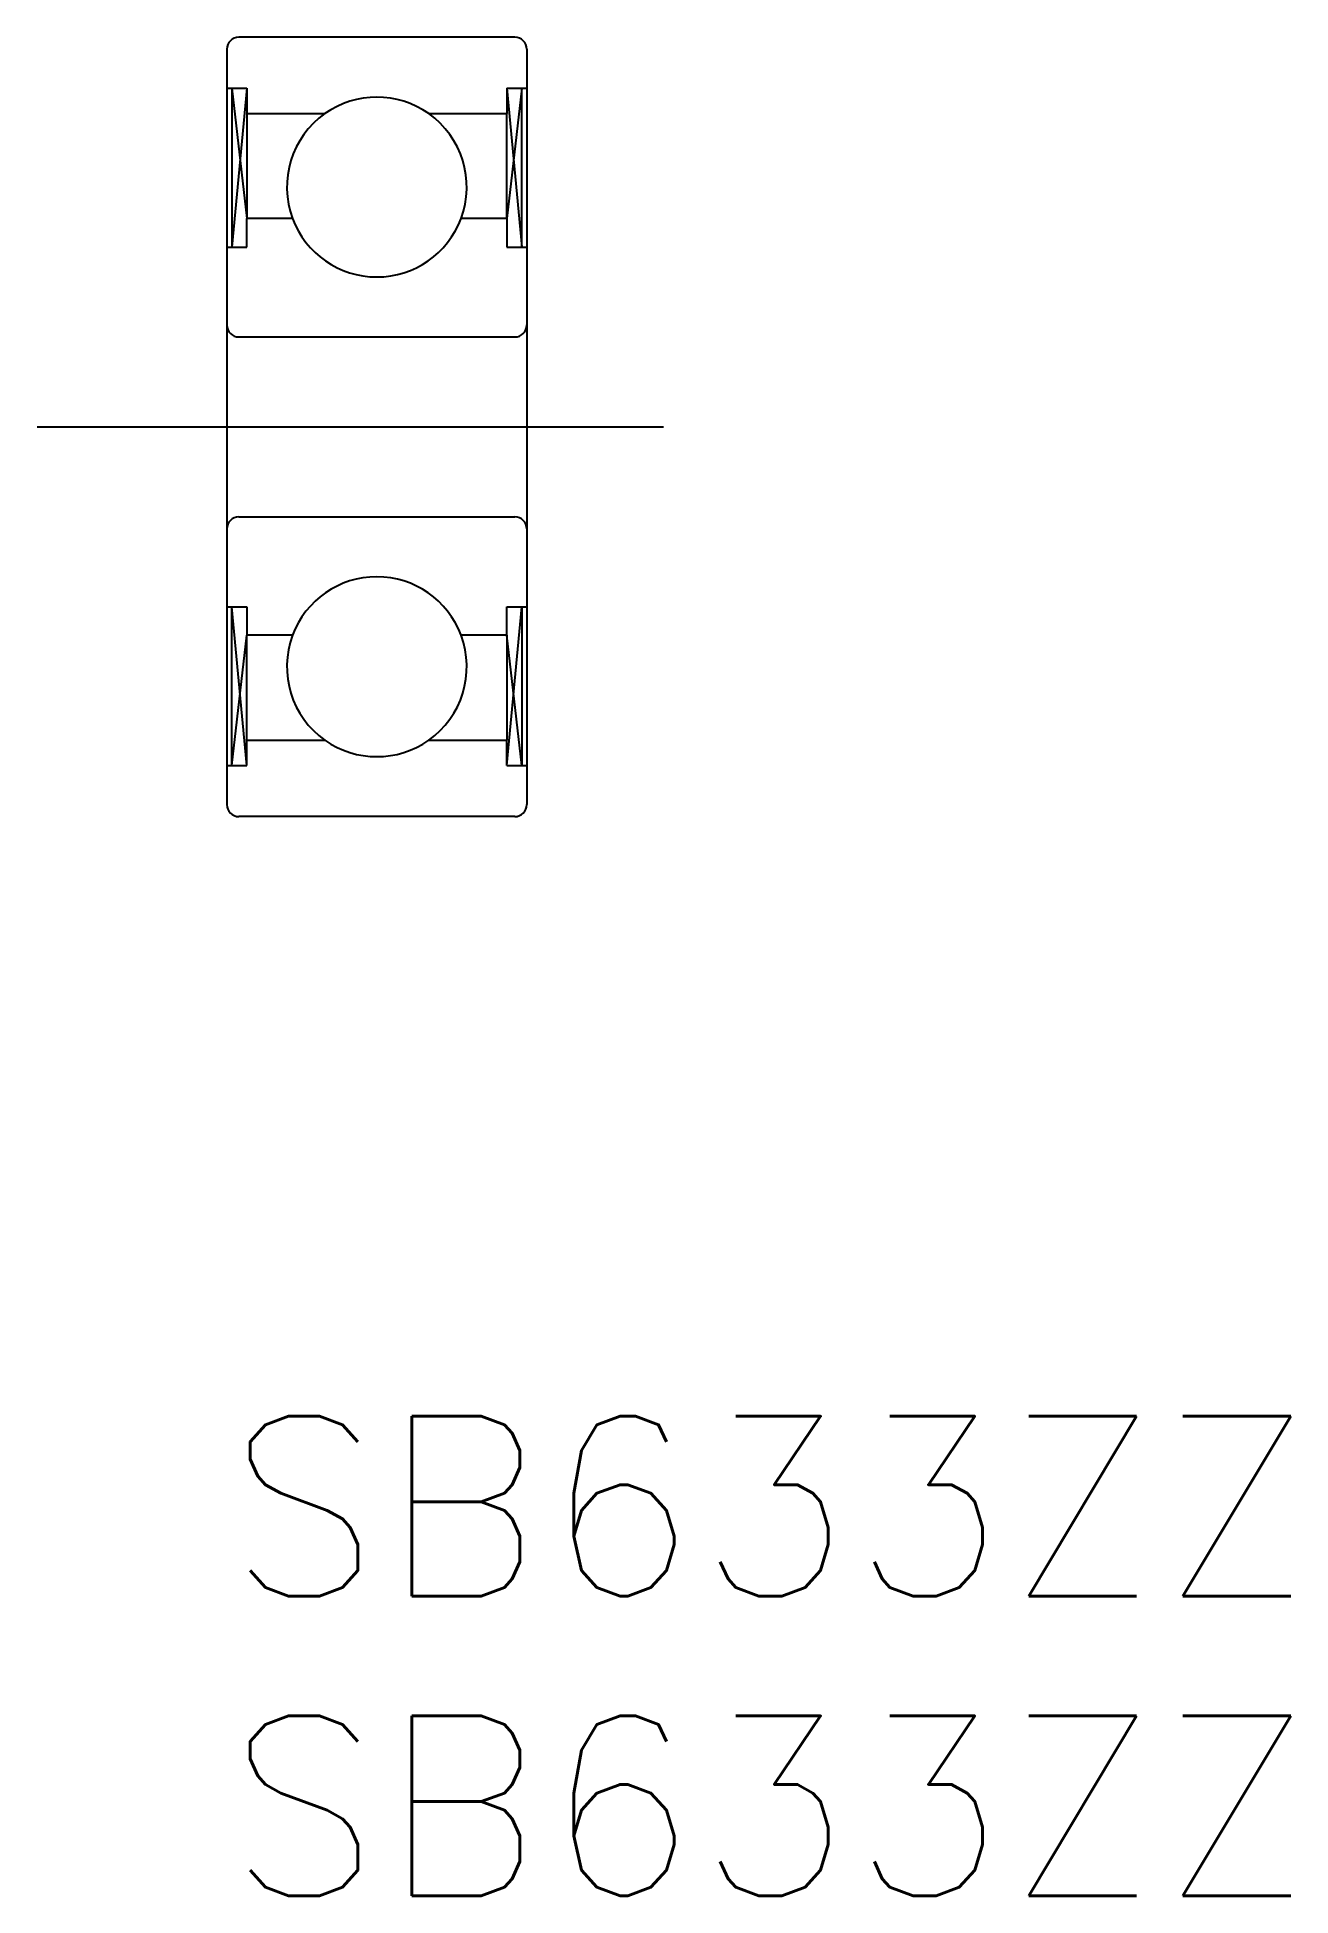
# Model space of a CAD drawing. Extents: x -3.2 to 17.7, y -8 to 23.
import ezdxf

# ---------------------------------------------------------------- set-up
doc = ezdxf.new("R2010")
doc.units = 0
doc.header["$LTSCALE"] = 0.5
doc.linetypes.add('CENTER', pattern=[50.8, 31.75, -6.35, 6.35, -6.35])
for name, color, linetype in [('MSM_CENTER', 1, 'CENTER'), ('MSM_CONTINUOUS', 7, 'CONTINUOUS'), ('MSM_NARROW', 5, 'CONTINUOUS'), ('MSM_PART_NUMBER', 7, 'CONTINUOUS')]:
    doc.layers.add(name, color=color, linetype=linetype)
doc.styles.get("Standard").update_dxf_attribs({"font": 'txt.shx', "height": 1, "bigfont": 'bigfont.shx'})

# ---------------------------------------------------------------- blocks, each defined once
blk = doc.blocks.new('*U6')
at = {"layer": 'MSM_PART_NUMBER'}
blk.add_text('SB633ZZ', height=3, dxfattribs=at).set_placement((0, -3))
blk = doc.blocks.new('*U7')
at = {"layer": 'MSM_PART_NUMBER'}
blk.add_text('SB633ZZ', height=3, dxfattribs=at).set_placement((0, -8))

msp = doc.modelspace()

# ---------------------------------------------------------------- linework, layer by layer
at = {"layer": 'MSM_CENTER'}
msp.add_line((-3.164, 16.5), (7.279, 16.5), dxfattribs=at)
at = {"layer": 'MSM_CONTINUOUS'}
for p, q in [((4.8, 23), (0.2, 23)), ((0, 22.8), (0, 10.2)), ((5, 22.8), (5, 10.2)), ((0, 22.15), (0.332, 22.15)), ((0.083, 22.15), (0.083, 19.5)), ((0.332, 22.15), (0.332, 21.725)), ((4.668, 22.15), (5, 22.15)), ((4.668, 22.15), (4.668, 21.725)), ((4.917, 19.5), (4.917, 22.15)), ((0.332, 21.725), (1.634, 21.725)), ((0.332, 21.725), (0.332, 19.975)), ((3.366, 21.725), (4.668, 21.725)), ((4.668, 19.975), (4.668, 21.725)), ((1.095, 19.975), (0.332, 19.975)), ((0.332, 19.5), (0.332, 19.975)), ((4.668, 19.975), (3.905, 19.975)), ((4.668, 19.975), (4.668, 19.5)), ((0, 19.5), (0.332, 19.5)), ((4.668, 19.5), (5, 19.5)), ((0.2, 18), (4.8, 18)), ((0.2, 15), (4.8, 15)), ((0, 13.5), (0.332, 13.5)), ((0.083, 10.85), (0.083, 13.5)), ((0.332, 13.5), (0.332, 13.025)), ((4.668, 13.5), (5, 13.5)), ((4.668, 13.025), (4.668, 13.5)), ((4.917, 13.5), (4.917, 10.85)), ((1.095, 13.025), (0.332, 13.025)), ((0.332, 11.275), (0.332, 13.025)), ((4.668, 13.025), (3.905, 13.025)), ((4.668, 13.025), (4.668, 11.275)), ((0.332, 11.275), (1.634, 11.275)), ((0.332, 10.85), (0.332, 11.275)), ((3.366, 11.275), (4.668, 11.275)), ((4.668, 10.85), (4.668, 11.275)), ((0, 10.85), (0.332, 10.85)), ((4.668, 10.85), (5, 10.85)), ((4.8, 10), (0.2, 10))]:
    msp.add_line(p, q, dxfattribs=at)
for centre, radius, start, end in [((0.2, 22.8), 0.2, 90, 180), ((4.8, 22.8), 0.2, 0, 90), ((2.5, 20.5), 1.5, 125.2475, 200.4873), ((2.5, 20.5), 1.5, 54.7525, 125.2475), ((2.5, 20.5), 1.5, 339.5127, 54.7525), ((2.5, 20.5), 1.5, 200.4873, 339.5127), ((0.2, 18.2), 0.2, 180, 270), ((4.8, 18.2), 0.2, 270, 0), ((0.2, 14.8), 0.2, 90, 180), ((4.8, 14.8), 0.2, 0, 90), ((2.5, 12.5), 1.5, 20.4873, 159.5127), ((2.5, 12.5), 1.5, 159.5127, 234.7525), ((2.5, 12.5), 1.5, 305.2475, 20.4873), ((2.5, 12.5), 1.5, 234.7525, 305.2475), ((0.2, 10.2), 0.2, 180, 270), ((4.8, 10.2), 0.2, 270, 0)]:
    msp.add_arc(centre, radius, start, end, dxfattribs=at)
at = {"layer": 'MSM_NARROW'}
for p, q in [((0.332, 22.15), (0.083, 19.5)), ((0.083, 22.15), (0.332, 19.975)), ((4.917, 22.15), (4.668, 19.975)), ((4.668, 22.15), (4.917, 19.5)), ((0.332, 10.85), (0.083, 13.5)), ((4.668, 10.85), (4.917, 13.5)), ((0.083, 10.85), (0.332, 13.025)), ((4.917, 10.85), (4.668, 13.025))]:
    msp.add_line(p, q, dxfattribs=at)

# ---------------------------------------------------------------- block references
at = {"layer": 'MSM_CONTINUOUS'}
for name in ['*U6', '*U7']:
    msp.add_blockref(name, (0, 0), dxfattribs=at)

doc.saveas('drawing.dxf')
